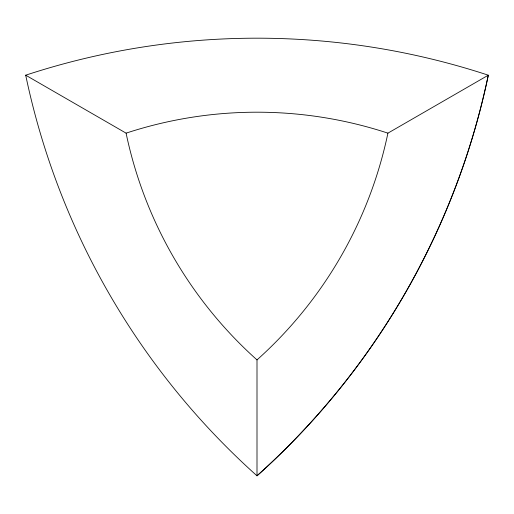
<?xml version="1.0" encoding="UTF-8"?>
<svg xmlns="http://www.w3.org/2000/svg" width="514" height="514" viewBox="0 0 514 514"><rect width="100%" height="100%" fill="white"/><g stroke="black" fill="none" stroke-linecap="round" stroke-linejoin="round"><path stroke-width="0.77" d="M257 359.903A419.597 419.597 0 0 0 387.916 133.145L488.3 75.192A741.316 741.316 0 0 1 257 475.816A741.316 741.316 0 0 1 25.7 75.192A741.316 741.316 0 0 1 488.3 75.192A741.316 741.316 0 0 1 257 475.816L257 359.903A419.597 419.597 0 0 1 126.084 133.145L25.7 75.192M126.084 133.145A419.597 419.597 0 0 1 387.916 133.145"/></g></svg>
